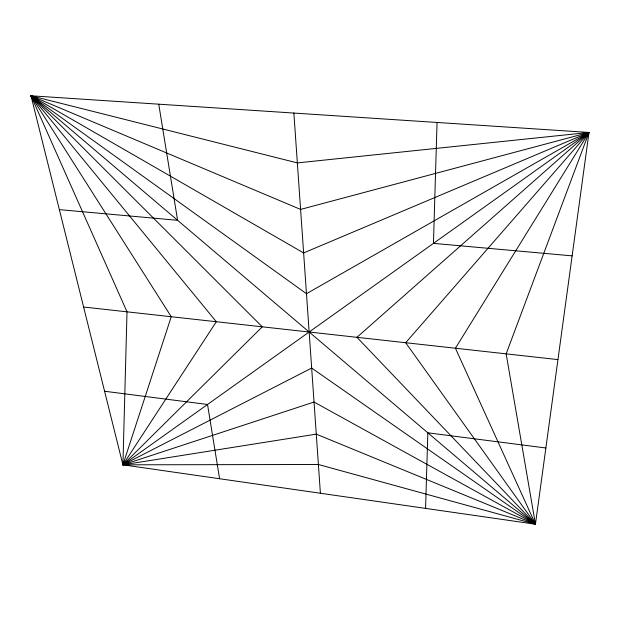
<?xml version="1.0" encoding="UTF-8"?>
<svg xmlns="http://www.w3.org/2000/svg" width="620" height="620" viewBox="0 0 620 620"><rect width="100%" height="100%" fill="white"/><g stroke="black" fill="none" stroke-linecap="round" stroke-linejoin="round"><path stroke-width="0.93" d="M122.915 464.822L127.015 311.821L31 95.79L589 132.448L535.447 524.21L122.915 464.822L31 95.79L297.344 162.905L589 132.448L506.16 353.857L535.447 524.21L318.393 464.496L122.915 464.822L171.244 316.727L31 95.79L300.591 209.421L589 132.448L455.413 348.231L535.447 524.21L316.27 434.139L122.915 464.822L216.326 321.726L31 95.79L303.63 252.929L589 132.448L405.682 342.721L535.447 524.21L314.038 402.047L122.915 464.822L262.283 326.825L31 95.79L306.474 293.71L589 132.448L356.934 337.311L535.447 524.21L311.666 368.063L122.915 464.822L589 132.448M425.584 508.392L427.831 432.807L545.864 447.989M437.046 122.466L433.45 243.373L572.128 255.874M59.357 209.638L177.607 220.302L158.743 104.183M83.607 307.016L557.946 359.6M104.586 391.243L207.529 404.48L219.596 478.741M31 95.79L535.447 524.21M293.872 113.065L320.401 493.249"/></g></svg>
